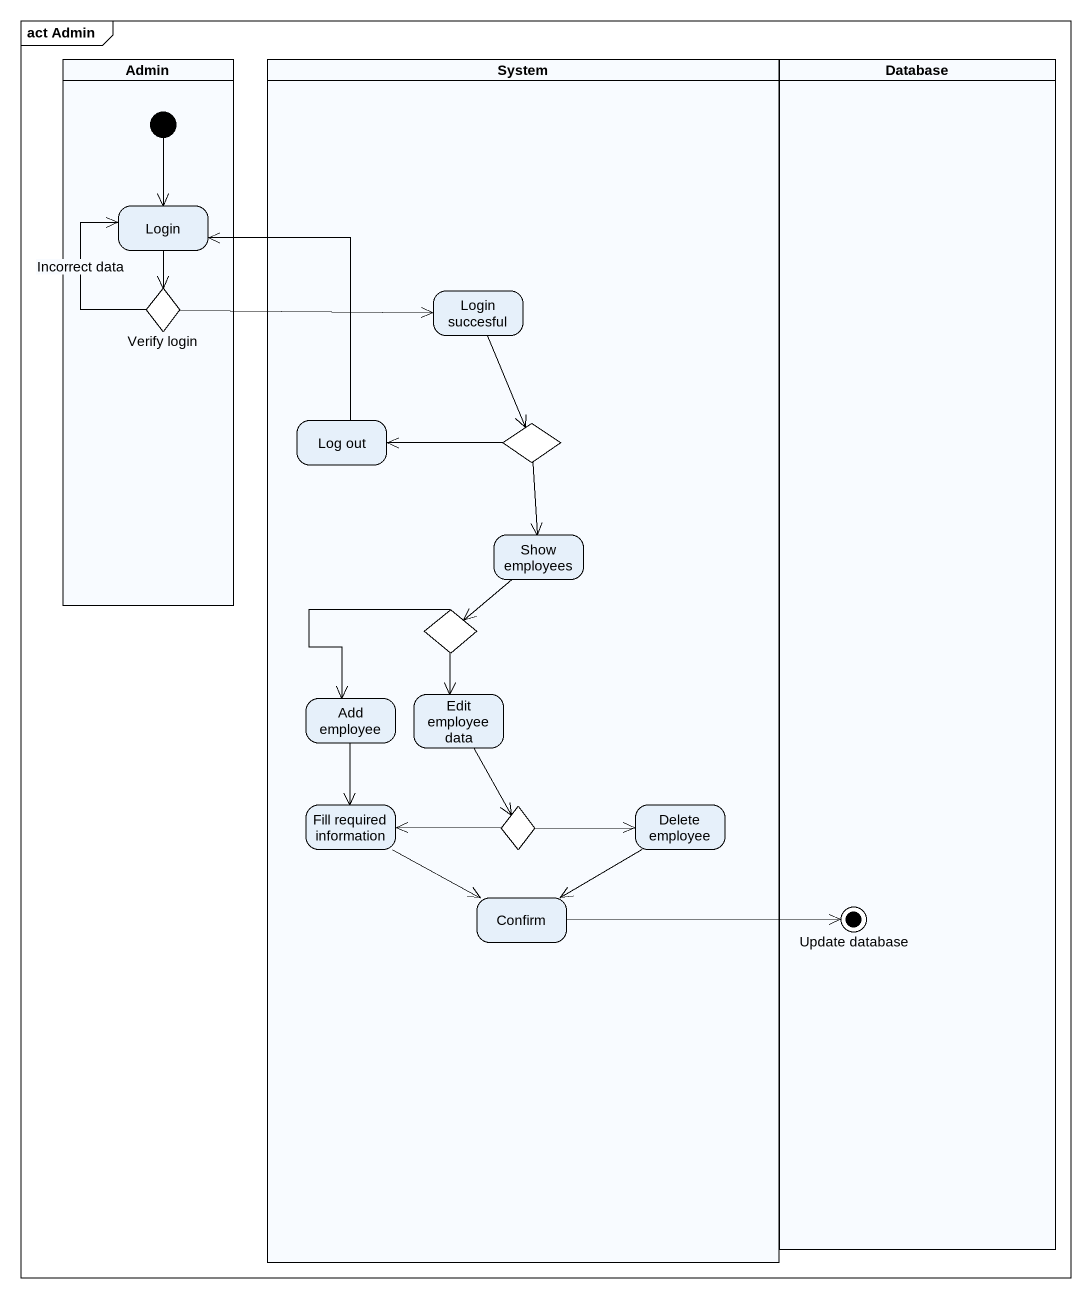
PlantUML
@startuml
mainframe act Admin
hide empty description
state Admin <<partition>> {
  state Login
  state "Verify login" as Verify_login <<choice>>
  [*] --> Login
}
state System <<partition>> {
  state "Login succesful" as Login_succesful
  state "Log out" as Log_out
  state choice1 <<choice>>
  state "Show employees" as Show_employees
  state choice2 <<choice>>
  state "Add employee" as Add_employee
  state "Edit employee data" as Edit_employee_data
  state "Fill required information" as Fill_required_information
  state choice3 <<choice>>
  state "Delete employee" as Delete_employee
  state Confirm
}
state "Database" as Database_ <<partition>> {
  state "Update database" as Update_database <<end>>
}
Login --> Verify_login
Verify_login -up-> Login : Incorrect data
Verify_login -right-> Login_succesful
Login_succesful --> choice1
Log_out -up-> Login
choice1 -left-> Log_out
choice1 --> Show_employees
Show_employees --> choice2
choice2 --> Add_employee
choice2 --> Edit_employee_data
Add_employee --> Fill_required_information
Edit_employee_data --> choice3
Fill_required_information -right-> Confirm
choice3 -left-> Fill_required_information
choice3 -right-> Delete_employee
Delete_employee -left-> Confirm
Confirm -right-> Update_database
@enduml
